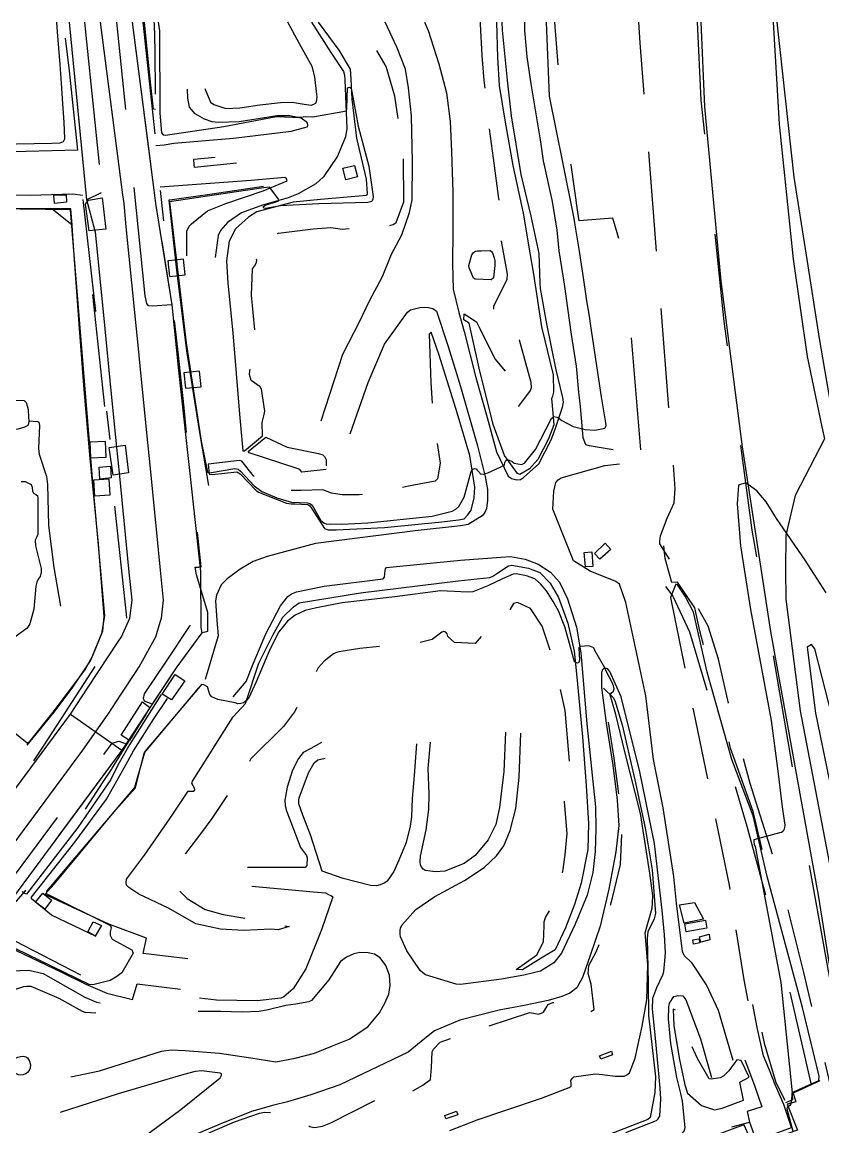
# Model space of a CAD drawing. Header units: millimetres. Extents: x 198785 to 203305, y 542885 to 545889.
# Drawn here: x 201158.3 to 201362.6, y 545603.5 to 545885.3 of the extents above; entities that cross this region are included whole.
import ezdxf

# ---------------------------------------------------------------- set-up
doc = ezdxf.new("R2010")
doc.units = ezdxf.units.MM
for name, pattern in [('FENCE_25K', [54.3, 28.7, -9.2, -16.4]), ('HIDDEN_BULD_25K', [28.8, 18.4, -10.4]), ('HIDDEN_EMBANKMENT_25K', [28.8, 18.4, -10.4]), ('HIDDEN_IN_25K', [56.5, 36.5, -20]), ('HIDDEN_SORO_25K', [40.1, 25.4, -14.7])]:
    doc.linetypes.add(name, pattern=pattern)
for name, color, linetype in [('A0013111', 253, 'Continuous'), ('A0013114', 253, 'Continuous'), ('A0013118', 253, 'Continuous'), ('A0023119', 253, 'Continuous'), ('A0023211', 253, 'Continuous'), ('A0023214', 253, 'Continuous'), ('A0033324', 253, 'Continuous'), ('A0043325', 253, 'Continuous'), ('A0053326', 253, 'Continuous'), ('B0014116', 253, 'Continuous'), ('B0014118', 253, 'Continuous'), ('B0024120', 253, 'Continuous'), ('B0024127', 253, 'Continuous'), ('C0523121', 253, 'Continuous'), ('E0022112', 253, 'Continuous'), ('E0052114', 253, 'Continuous'), ('F0017111', 253, 'Continuous'), ('F0037221', 253, 'Continuous'), ('F0037223', 253, 'Continuous'), ('F0047224', 253, 'Continuous')]:
    doc.layers.add(name, color=color, linetype=linetype)

msp = doc.modelspace()

# ---------------------------------------------------------------- linework, layer by layer
at = {"layer": 'A0013111'}
for points in [[(201298.73, 545535.2), (201341.16, 545552.3), (201339.69, 545556.18), (201350.72, 545561.04), (201353.55, 545563.2), (201362.85, 545580.19), (201365.96, 545590.01), (201370.93, 545603.45), (201361.45, 545662.63), (201349.33, 545729.87), (201342.09, 545777.01), (201336.67, 545819.25), (201332.49, 545863.67), (201331.49, 545885.31)], [(201368.46, 545694.58), (201360.52, 545725.47), (201359.69, 545726.58), (201358.55, 545725.87), (201360.68, 545709.06), (201365.35, 545686.37)]]:
    msp.add_lwpolyline(points, dxfattribs=at)
at = {"layer": 'A0013114'}
for points in [[(201120.41, 545642.93), (201132.87, 545658.38), (201137.76, 545664.45), (201137.81, 545664.51), (201138.81, 545665.75), (201170.67, 545708.8), (201175.19, 545715.64), (201182.95, 545727.36), (201183.7, 545728.5), (201185.79, 545733.27), (201186.38, 545737.84), (201185.58, 545745.87), (201183.23, 545769.48), (201182.42, 545777.66), (201180.81, 545793.89), (201179.24, 545809.66), (201177.05, 545831.72), (201176.98, 545831.96), (201174.89, 545839.94), (201170.45, 545885.31)], [(201186.38, 545885.31), (201191.96, 545842.42), (201192.4, 545839.03), (201193.15, 545834.31), (201196.5, 545813.19), (201198.24, 545796.41), (201200.2, 545778.58), (201201.13, 545770.16), (201203.87, 545745.14), (201203.92, 545730.88), (201204.22, 545729.49), (201197.81, 545720.82), (201191.63, 545711.48), (201191.5, 545711.29), (201184.85, 545701.23), (201183.78, 545699.62), (201151.48, 545655.96)]]:
    msp.add_lwpolyline(points, dxfattribs=at)
at = {"layer": 'A0013118'}
for points in [[(201204.92, 545868.35), (201206.38, 545864.91), (201207.2, 545864.3), (201210.34, 545863.3), (201213.84, 545863.47), (201218.95, 545864.19), (201224.22, 545864.76), (201227.25, 545864.87), (201230.24, 545864.41), (201232.04, 545864.13), (201232.78, 545864.38), (201233.33, 545864.71), (201233.48, 545865.48), (201233.59, 545866.31), (201233.53, 545866.86), (201232.99, 545871.35), (201232.28, 545873.97), (201229.08, 545879.72), (201226.08, 545885.31)], [(201232.11, 545885.31), (201237.09, 545877.51), (201240.33, 545872.68), (201240.54, 545871.81), (201240.64, 545870.57), (201241.2, 545858.13), (201240.8, 545856.03), (201238.82, 545851.07), (201235.19, 545845.81), (201233.29, 545844.03), (201228.73, 545841.53), (201226.16, 545840.44), (201219.68, 545838.58), (201214.32, 545836.69), (201210.74, 545834.21), (201208.92, 545832.15), (201208.31, 545830.84), (201207.59, 545825.25)], [(201234.58, 545783.64), (201240.16, 545800.61), (201244.4, 545808.84), (201246.96, 545814.17), (201250.24, 545820.44), (201252.51, 545826.15), (201255.18, 545831.05), (201257.11, 545836.72), (201257.79, 545840), (201257.9, 545849.57), (201257.67, 545861.42), (201256.92, 545868.52), (201256.15, 545873.26), (201253.93, 545878.91), (201250.92, 545885.31)], [(201260.94, 545885.31), (201261.94, 545883.14), (201264.64, 545874.69), (201266.58, 545867.29), (201267.5, 545859.94), (201267.87, 545852.34), (201268.17, 545841.86), (201268.2, 545832.12), (201268.08, 545823.52), (201268.27, 545817.2), (201269.69, 545811.22), (201271.12, 545806.36), (201274.06, 545794.64), (201276.91, 545784.45), (201279.31, 545775.68), (201282.34, 545769.45), (201283.18, 545768.85), (201284.49, 545768.59), (201285.44, 545768.67), (201286.23, 545769.12), (201290.13, 545772.59), (201293.25, 545778.78), (201294.23, 545781.26), (201296.17, 545787.05), (201296.41, 545788.38), (201296.27, 545789.53), (201294.55, 545796.59), (201292.18, 545808.37), (201290.58, 545817.34), (201290.49, 545818.7), (201290.23, 545826.32), (201288.2, 545835.83), (201285.6, 545846.43), (201283.19, 545861.37), (201282.11, 545870.48), (201280.87, 545883.21), (201280.8, 545885.31)], [(201286.44, 545885.31), (201286.47, 545883.15), (201287.04, 545876.41), (201288.12, 545869.57), (201290.51, 545854.76), (201291.24, 545849.91), (201293.51, 545839.58), (201294.7, 545832.24), (201295.26, 545826.96), (201296.62, 545818.5), (201298.39, 545805.64), (201299.63, 545797.51), (201300.25, 545790.9), (201300.64, 545787.27), (201301.34, 545779.31), (201302.02, 545777.54), (201302.94, 545777.28), (201309.11, 545776.27)], [(201172.55, 545852.64), (201152.74, 545852.16), (201148.6, 545852.34), (201145.38, 545853.3), (201144.17, 545853.44), (201125.22, 545853.1), (201106.99, 545852.58), (201106.69, 545852.31), (201106.33, 545851.27), (201105.56, 545851.2), (201093.42, 545851.08), (201084.84, 545851.34), (201081.2, 545851.43), (201080.28, 545853.48), (201080.12, 545854.2), (201080.38, 545858.37), (201080.61, 545859.85), (201081.3, 545861.03), (201096.67, 545869), (201112.25, 545874.98), (201124.91, 545878.92), (201126.77, 545879.29), (201135.35, 545879.25)], [(201192.44, 545853.8), (201194.59, 545854.04), (201197.02, 545854.46), (201212.29, 545855.74), (201227, 545857.48), (201231.01, 545858.58), (201231.23, 545858.97), (201231.1, 545859.62), (201229.5, 545860.82), (201226.65, 545861.43), (201223.3, 545861.41), (201221.27, 545861.09), (201213.66, 545859.88), (201208.35, 545859.73), (201206.84, 545859.87), (201204.82, 545860.57), (201202.52, 545861.9), (201201.06, 545863.63), (201200.63, 545865.93), (201200.49, 545868.2)], [(201200.38, 545825.66), (201200.33, 545831.98), (201200.96, 545833.28), (201201.55, 545833.87), (201205.6, 545837.2), (201210.28, 545839.03), (201219.84, 545842.25), (201225.95, 545844.82), (201225.8, 545845.3), (201225.33, 545845.66), (201216.8, 545844.88), (201193.56, 545843.23)], [(201173.71, 545841.1), (201171.32, 545841.42), (201160.37, 545841.04), (201149.39, 545841.12)], [(201241.98, 545780.29), (201246.61, 545793.41), (201250.8, 545803.15), (201256.59, 545811.3), (201257.4, 545811.95), (201259.75, 545812.54), (201261.09, 545812.6), (201262.01, 545812.54), (201263.06, 545812.22), (201264.05, 545811.59), (201267.02, 545802.57), (201270.16, 545792.39), (201274.49, 545777.22), (201276.48, 545769.36), (201277.02, 545766.11), (201277.05, 545764.14), (201277.04, 545763.36), (201276.77, 545761.25), (201276.34, 545760.18), (201275.66, 545759.38), (201272.11, 545757.14), (201270.18, 545756.8), (201258.58, 545755.54), (201233.18, 545752.34), (201220.85, 545749), (201217.24, 545747.73), (201213.93, 545745.76), (201210.68, 545743.3), (201209.11, 545741.76), (201207.92, 545739.16), (201207.7, 545737.7), (201207.97, 545732.64), (201208.32, 545728.77), (201205.06, 545717.65)], [(201339.72, 545620.41), (201335.92, 545633.23), (201332.89, 545639.72), (201329.22, 545645.24), (201327.22, 545647.22), (201326.75, 545648.25), (201325.24, 545660.59), (201324.55, 545667.33), (201321.87, 545684.86), (201319.33, 545697.21), (201317.45, 545713.46), (201312.28, 545737.27), (201310.71, 545741.93), (201309.78, 545742.62), (201303.21, 545745.22), (201298.97, 545747.89), (201293.68, 545761.06), (201293.96, 545765.68), (201294.47, 545767.86), (201295.03, 545768.57), (201295.83, 545769.09), (201306.98, 545772.22), (201310.68, 545772.6)], [(201212.21, 545713.21), (201215.49, 545717.14), (201217.29, 545721.64), (201220.49, 545729.28), (201224.24, 545736.41), (201226.07, 545738.81), (201227.01, 545739.44), (201228.28, 545739.98), (201235.41, 545741.43), (201250.45, 545743.29), (201250.73, 545743.74), (201250.93, 545745.46), (201251, 545745.83), (201251.26, 545746.19), (201270.14, 545748.05), (201280.4, 545748.81), (201282.86, 545748.96), (201286.64, 545748.3), (201289.98, 545747.07), (201293.09, 545745.03), (201295.37, 545742.43), (201297.46, 545738.19), (201299.7, 545730.93), (201300.81, 545724.39), (201302.4, 545706.3), (201303.58, 545694.82), (201304.54, 545685.14), (201304.69, 545679.57), (201304.51, 545673.75), (201303.92, 545668.37), (201302.49, 545662.58), (201299.37, 545655.2), (201295.87, 545647.83), (201293.94, 545645.34), (201290.53, 545643.25), (201286.31, 545642.23), (201280.64, 545641.21), (201270.12, 545639.81), (201269.01, 545639.87), (201261.2, 545642.31), (201260.5, 545642.79), (201259.85, 545643.37), (201256.44, 545648.38), (201254.84, 545651.98), (201254.77, 545652.7), (201254.78, 545653.58), (201254.83, 545654.17), (201255.21, 545654.96), (201258.75, 545658.98), (201263.57, 545662.29), (201271.21, 545666.36), (201276.16, 545669.68), (201279.35, 545672.61), (201281.21, 545675.21), (201282.79, 545679.14), (201284.28, 545684.68), (201285.1, 545692.68), (201285.52, 545703.97)], [(201312.3, 545602.04), (201320.14, 545605.13), (201320.59, 545605.55), (201321.02, 545606.22), (201321.28, 545610.55), (201321.03, 545613.42), (201320.85, 545616.19), (201319.88, 545626.16), (201319.14, 545633.55), (201319.22, 545636.37), (201320.18, 545639.06), (201321.76, 545642.26), (201322.02, 545643.13), (201322.25, 545645.86), (201322.39, 545647.96), (201322.17, 545652.47), (201321.59, 545658.67), (201319.64, 545675.81), (201315.85, 545694.07), (201311.16, 545713.18), (201308.23, 545719.63), (201307.79, 545720.18), (201307.36, 545720.44), (201306.83, 545720.52), (201306.24, 545720.04), (201306.07, 545719.26), (201306.15, 545715.58), (201307.27, 545706.45), (201308.96, 545695.79), (201310.13, 545686.87), (201310.51, 545680.37), (201309.8, 545673.69), (201307.96, 545664.11), (201305.76, 545654.67), (201303.26, 545647.24), (201301.23, 545641.6), (201299.85, 545639.01), (201298.06, 545637.65), (201296.01, 545636.8), (201292.49, 545635.76), (201286.37, 545634.44), (201280.01, 545633.3), (201270, 545630.72), (201263.51, 545628.04), (201261.07, 545626.05), (201256.84, 545622.59), (201239.34, 545614.22), (201231.97, 545611.64), (201226.05, 545609.91), (201222.54, 545609.04), (201216.86, 545607.4), (201208.99, 545604.29), (201200.38, 545600.61)], [(201193.79, 545713.81), (201185.85, 545701.12), (201182.77, 545695.76), (201180.93, 545692.11), (201172.55, 545679.9), (201159.44, 545662.89), (201158.34, 545663.47)], [(201177.21, 545652.04), (201165.87, 545657.55), (201160.71, 545661.65), (201160.72, 545662.12), (201171.81, 545676.1), (201179.89, 545687.13), (201184.41, 545695.12), (201186.74, 545699.45), (201191.93, 545707.63), (201195.43, 545712.79)], [(201281.66, 545704.2), (201281.18, 545694.15), (201280.11, 545684.96), (201279.13, 545680.67), (201277.22, 545676.71), (201273.91, 545672.77), (201271.06, 545670.73), (201266.19, 545668.75), (201263.78, 545668.56), (201261.14, 545668.91), (201260.63, 545669.23), (201260.29, 545669.68), (201259.97, 545670.28), (201259.89, 545671.15), (201259.95, 545672.59), (201261.42, 545679.31), (201262.08, 545684.42), (201262.14, 545688.47), (201261.91, 545694.91), (201262.53, 545701.67)], [(201234.72, 545701.51), (201231.96, 545700.06), (201230.01, 545698.97), (201228.82, 545697.51), (201227.26, 545694.46), (201225.91, 545690.17), (201225.31, 545686.87), (201225.41, 545685.5), (201225.58, 545684.73), (201225.74, 545684.11), (201229.31, 545674.79), (201230.91, 545672.72), (201231.06, 545672.17), (201230.92, 545670.17), (201230.57, 545669.65), (201215.86, 545669.63)], [(201258.93, 545701.2), (201258.3, 545693.12), (201257.78, 545687.24), (201257.68, 545682.56), (201257.34, 545680.22), (201256.32, 545676.02), (201254.44, 545671.5), (201253.17, 545668.64), (201251.41, 545666.21), (201250.81, 545665.76), (201249.66, 545665.22), (201248.75, 545665.01), (201247.2, 545665.05), (201240.22, 545666.88), (201234.88, 545668.77), (201231.9, 545678.01), (201229.92, 545683.01), (201228.95, 545685.94), (201228.95, 545686.84), (201229, 545687.4), (201231.4, 545693.8), (201232.82, 545696.34), (201233.73, 545697.1), (201235.64, 545697.55)], [(201216.96, 545664.88), (201232.69, 545663.47), (201235.68, 545663.17), (201236.49, 545662.82), (201237.23, 545662.43), (201237.58, 545662.15), (201234.74, 545653.76), (201230.69, 545643.86), (201227.46, 545638.7), (201225.06, 545636.65), (201224.3, 545636.35), (201218.25, 545635.67), (201207.95, 545635.84), (201203.59, 545636.37)], [(201173.28, 545642.21), (201156.6, 545650.9), (201155.46, 545652.47), (201154.33, 545652.71), (201153.79, 545652.75), (201153.36, 545652.43), (201141.98, 545639.48), (201114.84, 545606.75)], [(201170.75, 545616.27), (201178.11, 545617.79), (201193.87, 545622.86), (201196.37, 545623.19), (201199.94, 545623.03), (201208.68, 545622.32), (201216.66, 545621.13), (201223.05, 545620.14), (201227.99, 545621.01), (201232.95, 545622.3), (201237.47, 545624.18), (201241.77, 545625.92), (201246.49, 545629.03), (201249.46, 545632.56), (201250.89, 545635.06), (201251.85, 545637.4), (201252.24, 545639.57), (201252.05, 545642.22), (201251.13, 545644.7), (201249.65, 545646.63), (201248.24, 545647.52), (201246.6, 545647.93), (201244.45, 545647.98), (201242.93, 545647.65), (201241.09, 545646.78), (201239.57, 545645.68), (201236.59, 545641.02), (201232.17, 545635.78), (201231.44, 545635.42), (201228.18, 545634.81), (201225.63, 545634.5), (201221.08, 545633.39), (201218.78, 545632.93), (201214.44, 545632.77), (201208.99, 545632.98), (201203.21, 545632.98)], [(201155.43, 545643.3), (201160.06, 545643.44), (201163.69, 545642.66), (201174.33, 545636.58), (201177.32, 545635.3), (201178.29, 545635.13)], [(201177.15, 545632.53), (201174.39, 545632.69), (201173.76, 545632.92), (201167.82, 545636.28), (201160.62, 545639.33), (201159.59, 545639.34), (201158.73, 545639.25), (201155.38, 545638.13)], [(201238.69, 545568.37), (201259.6, 545575.83), (201276.81, 545582.06), (201296.52, 545589.63), (201324.04, 545600.27), (201326.76, 545601.88), (201327.28, 545602.56), (201327.45, 545603.32), (201326.75, 545610.09), (201326.32, 545612.06), (201325.35, 545616.12), (201323.82, 545624.76), (201323.19, 545631.06), (201323.27, 545634.05), (201323.49, 545635.1), (201324.53, 545636.77), (201325.56, 545637.03), (201326.88, 545636.92), (201327.65, 545635.9), (201331.39, 545625.95), (201334.13, 545616.11)], [(201156.63, 545582.32), (201169.88, 545589.9), (201181.63, 545596.15), (201189.7, 545601.24), (201198.82, 545607.91), (201208.86, 545616.03), (201209.2, 545616.67), (201209.2, 545617.03), (201208.85, 545617.21), (201204.11, 545617.82), (201202.51, 545617.64), (201199.57, 545616.83), (201191.5, 545614.49), (201182.83, 545611.94), (201168.07, 545607.18)]]:
    msp.add_lwpolyline(points, dxfattribs=at)
at = {"layer": 'A0023119', "linetype": 'HIDDEN_SORO_25K', "flags": 128}
msp.add_lwpolyline([(201367.8, 545594.98), (201364.42, 545614.47), (201357.73, 545642.91), (201351.92, 545665.9), (201344.05, 545691.09), (201339.42, 545707.66), (201335.92, 545722.81), (201333.34, 545731.25), (201326, 545744.18), (201321.02, 545752.26), (201320.97, 545752.92), (201321.13, 545754.27), (201322.86, 545758.74), (201324.63, 545762.71), (201324.9, 545766.37), (201315.96, 545879.99), (201315.63, 545885.31)], dxfattribs=at)
at = {"layer": 'A0023211'}
for points in [[(201349.9, 545885.31), (201351.41, 545859.28), (201354.95, 545824.83), (201358.56, 545799.98), (201362.34, 545782.07), (201362.99, 545778.99)], [(201362.99, 545778.99), (201355.48, 545764.57), (201353.14, 545754.47), (201353.05, 545745.6), (201353.1, 545738.07), (201356.79, 545709.65), (201365.8, 545662.63)]]:
    msp.add_lwpolyline(points, dxfattribs=at)
at = {"layer": 'A0023214'}
msp.add_lwpolyline([(201148.77, 545665.75), (201173.83, 545699.62), (201180.01, 545708.45), (201180.26, 545708.8), (201183.62, 545713.87), (201187.29, 545719.42), (201188.22, 545720.82), (201192.1, 545727.9), (201192.43, 545728.5), (201193.55, 545732.25), (201193.86, 545733.27), (201194.42, 545737.84), (201193.65, 545745.55), (201191.23, 545769.78), (201190.74, 545774.77), (201190.41, 545778.08), (201188.72, 545795.03), (201187.93, 545802.91), (201187.1, 545811.27), (201184.92, 545833.12), (201184.33, 545839.03), (201184.04, 545841.27), (201178.32, 545885.31)], dxfattribs=at)
at = {"layer": 'A0033324', "linetype": 'HIDDEN_IN_25K', "flags": 128}
for points in [[(201178.49, 545841.76), (201174.89, 545839.94), (201170.45, 545885.31)], [(201174.27, 545885.31), (201174.79, 545880.23), (201178.66, 545842.65), (201178.49, 545841.76)], [(201196.5, 545813.19), (201191.5, 545812.84), (201190.58, 545812.9), (201190.12, 545813.56), (201189.75, 545815.5), (201182.53, 545885.31)], [(201186.38, 545885.31), (201192.4, 545839.03), (201196.5, 545813.19)], [(201197.81, 545720.82), (201191.5, 545711.29), (201189.58, 545712.12), (201189.29, 545712.81), (201189.59, 545713.98), (201194.97, 545722.03), (201201.19, 545731.37), (201203.92, 545730.88), (201204.22, 545729.49), (201197.81, 545720.82)], [(201151.48, 545655.96), (201132.49, 545632.42), (201131.27, 545633.58), (201131.16, 545634.52), (201131.92, 545636.48), (201149.1, 545657.8), (201156.63, 545667.97), (201181.34, 545701.37), (201183.05, 545701.88), (201184.85, 545701.23), (201183.78, 545699.62), (201151.48, 545655.96)]]:
    msp.add_lwpolyline(points, dxfattribs=at)
at = {"layer": 'A0043325'}
for points in [[(201179.67, 545832.48), (201175.41, 545832.1), (201174.51, 545838.89), (201175.31, 545839.92), (201178.74, 545840.48), (201179.67, 545832.48)], [(201185.5, 545770.35), (201181.56, 545769.74), (201180.54, 545776.81), (201184.59, 545777.4), (201185.5, 545770.35)], [(201190.93, 545710.52), (201185.74, 545702.1), (201183.63, 545703.45), (201189.04, 545711.91), (201190.93, 545710.52)]]:
    msp.add_lwpolyline(points, dxfattribs=at)
at = {"layer": 'A0053326'}
msp.add_lwpolyline([(201078.23, 545564.53), (201072.46, 545557.38), (201069.56, 545559.94), (201064.11, 545564.75), (201060.28, 545568.13), (201060.6, 545568.16), (201065.76, 545574.55), (201098.92, 545616.08), (201106.15, 545624.75), (201107.54, 545626.51), (201110.13, 545629.79), (201111.95, 545632.09), (201116.6, 545637.98), (201138.81, 545665.75), (201170.67, 545708.8), (201183.78, 545699.62), (201151.48, 545655.96), (201132.23, 545632.09), (201127.84, 545626.64), (201126.32, 545624.76), (201111.42, 545606.1), (201078.23, 545564.53)], dxfattribs=at)
at = {"layer": 'B0014116', "linetype": 'HIDDEN_BULD_25K', "flags": 128}
for points in [[(201308.93, 545621.86), (201305.95, 545620.77), (201305.62, 545621.67), (201308.62, 545622.78), (201308.93, 545621.86)], [(201269.43, 545606.61), (201266.45, 545605.52), (201266.12, 545606.42), (201269.12, 545607.53), (201269.43, 545606.61)]]:
    msp.add_lwpolyline(points, dxfattribs=at)
at = {"layer": 'B0014118', "linetype": 'HIDDEN_BULD_25K', "flags": 128}
for points in [[(201213.05, 545849.31), (201202.32, 545848.25), (201202.25, 545849.01), (201202.12, 545850.38), (201214.57, 545851.52), (201213.54, 545850.03), (201213.05, 545849.31)], [(201243.85, 545845.8), (201240.91, 545845.06), (201240.18, 545848.05), (201243.14, 545848.74), (201243.85, 545845.8)], [(201169.64, 545839.34), (201166.58, 545839.07), (201166.42, 545841.16), (201169.55, 545841.25), (201169.64, 545839.34)], [(201181.09, 545769.05), (201178.2, 545768.71), (201178, 545771.77), (201180.85, 545772.04), (201181.09, 545769.05)], [(201308.45, 545750.78), (201305.72, 545748.34), (201304.3, 545749.8), (201307.05, 545752.43), (201308.45, 545750.78)], [(201303.93, 545746.47), (201301.99, 545746.38), (201301.7, 545750), (201303.67, 545750.17), (201303.93, 545746.47)], [(201199.84, 545717.25), (201196.46, 545712.41), (201194.05, 545713.92), (201197.35, 545718.93), (201199.84, 545717.25)], [(201165.8, 545661.35), (201164.13, 545659), (201161.76, 545660.84), (201163.63, 545663.13), (201165.8, 545661.35)], [(201332.09, 545656.49), (201327.23, 545655.49), (201326.04, 545660.18), (201329.81, 545660.7), (201332.09, 545656.49)], [(201178.58, 545654.91), (201176.97, 545652.16), (201175.12, 545653.24), (201176.45, 545655.85), (201178.58, 545654.91)], [(201333, 545654.19), (201327.73, 545653.26), (201327.33, 545655.33), (201332.61, 545656.26), (201333, 545654.19)], [(201333.77, 545651.22), (201331.48, 545650.59), (201331.12, 545652), (201333.53, 545652.7), (201333.77, 545651.22)], [(201331.22, 545650.49), (201329.56, 545650.14), (201329.36, 545651.18), (201330.91, 545651.5), (201331.22, 545650.49)]]:
    msp.add_lwpolyline(points, dxfattribs=at)
at = {"layer": 'B0024120', "linetype": 'FENCE_25K', "flags": 128}
for points in [[(201172.55, 545852.64), (201170.43, 545872.85), (201169.05, 545884.21), (201168.99, 545885.31)], [(201189.14, 545885.31), (201192.49, 545854.08)], [(201347.12, 545674.29), (201344.76, 545683.99), (201339.05, 545700.12), (201337.26, 545707.38), (201333.51, 545721.16), (201331.16, 545730.05), (201329.91, 545735.87), (201325.49, 545742.48), (201324.04, 545742.36), (201322.35, 545748.52), (201321.66, 545754.92), (201321.06, 545759.89), (201319.72, 545767), (201318.48, 545772.15), (201316.27, 545774.79), (201312.16, 545824.1), (201309.03, 545835.33), (201300.42, 545834.6), (201300.1, 545836.82), (201298.36, 545848.88), (201296.68, 545855.14), (201295.39, 545870.82), (201294.2, 545885.31)], [(201330.47, 545885.31), (201331.46, 545865.35), (201337.34, 545808.97), (201344.44, 545755.73), (201356.4, 545685.33), (201365.46, 545634.58), (201370.63, 545602.86)], [(201361.81, 545615.24), (201359.61, 545614.22), (201355.03, 545612.1), (201355.63, 545609.9), (201353.49, 545609.26), (201356.1, 545602.68), (201345.16, 545598.89), (201343.46, 545603.81), (201339.22, 545603.18), (201285.03, 545582.23), (201242.29, 545566.27), (201187.8, 545545.22), (201184.07, 545549.72), (201178.48, 545552.19), (201166.5, 545548.31), (201163.34, 545547.1), (201161.67, 545545.93), (201152.76, 545542.55), (201150.59, 545541.72), (201141.17, 545538.71), (201134.85, 545534.32), (201122.17, 545519.83), (201087.48, 545506.34), (201082.93, 545506.56), (201071.79, 545529.64), (201064.6, 545545.12), (201072.51, 545556.22), (201076.54, 545561.89), (201100.7, 545593.36), (201107.37, 545601), (201152.9, 545656.48), (201159.09, 545663.6), (201166.28, 545673.03), (201166.52, 545673.34), (201168.19, 545675.53), (201174.08, 545683.93), (201179.02, 545691.49), (201181.11, 545694.68), (201181.21, 545694.85), (201186.15, 545702.84), (201193.01, 545713.39), (201198.49, 545721.97), (201203.31, 545729.47), (201205.45, 545729.87), (201205.72, 545729.92), (201205.7, 545734.72), (201202.86, 545744.33), (201202.52, 545746.26), (201203.39, 545746.31), (201203.97, 545746.33), (201202.15, 545764.5), (201200.96, 545774.25), (201199.64, 545786.9), (201198.04, 545801.91), (201196.31, 545816.94), (201194.59, 545833.31), (201194.46, 545834.56), (201193.63, 545842.32)], [(201185.05, 545733.26), (201184.94, 545734.26), (201181.42, 545767.34), (201179.48, 545787.28), (201176.26, 545817.07), (201173.82, 545839.63)], [(201173.85, 545840.05), (201180.71, 545778.85)], [(201322.39, 545741.31), (201324.33, 545738.85), (201328.58, 545729.78), (201343.2, 545680.2), (201350.5, 545653.35), (201359.61, 545614.22)], [(201161.34, 545696.9), (201163.95, 545700.89), (201169.31, 545709.08), (201178.16, 545722.84), (201179.71, 545725.19), (201185.05, 545733.26)]]:
    msp.add_lwpolyline(points, dxfattribs=at)
at = {"layer": 'B0024127'}
for points in [[(201195.96, 545820.44), (201199.93, 545820.85), (201199.52, 545824.83), (201195.74, 545824.44), (201195.54, 545824.42), (201195.96, 545820.44)], [(201200.02, 545791.89), (201204, 545792.31), (201203.58, 545796.29), (201199.6, 545795.87), (201200.02, 545791.89)], [(201175.78, 545774.19), (201179.77, 545774.37), (201179.6, 545778.36), (201175.6, 545778.19), (201175.78, 545774.19)], [(201176.82, 545764.47), (201180.81, 545764.72), (201180.57, 545768.71), (201176.57, 545768.46), (201176.82, 545764.47)]]:
    msp.add_lwpolyline(points, dxfattribs=at)
at = {"layer": 'C0523121'}
msp.add_lwpolyline([(201350.8, 545885.31), (201355.18, 545845.78), (201358.28, 545825.85), (201361.58, 545804.58), (201365.38, 545782.83)], dxfattribs=at)
at = {"layer": 'E0022112'}
msp.add_lwpolyline([(201160.04, 545783.61), (201162.26, 545783.45), (201162.6, 545783.22), (201162.75, 545782.39), (201162.52, 545776.56), (201162.72, 545775.08), (201164.58, 545769.43), (201164.81, 545767.33), (201165.08, 545756.9), (201166.42, 545746.23), (201168.16, 545736.31)], dxfattribs=at)
at = {"layer": 'E0052114'}
for points in [[(201277.71, 545827.07), (201278.02, 545826.81), (201278.33, 545826.46), (201278.57, 545825.72), (201278.72, 545825.16), (201278.9, 545824.45), (201278.94, 545823.82), (201278.94, 545823.21), (201278.53, 545820.05), (201277.95, 545819.6), (201273.87, 545819.77), (201273.45, 545819.97), (201272.34, 545822.59), (201272.26, 545823.25), (201273.05, 545825.96), (201273.44, 545826.55), (201273.96, 545826.88), (201274.48, 545827), (201275.42, 545827), (201277.71, 545827.07)], [(201157.26, 545781.44), (201154.96, 545781.25), (201154.44, 545781.51), (201154.18, 545782.46), (201153.8, 545785.71), (201153.85, 545786.77), (201153.87, 545787.7), (201154.08, 545788.23), (201154.59, 545788.55), (201155.78, 545788.85), (201158.9, 545788.82), (201159.35, 545788.24), (201159.62, 545787.43), (201159.85, 545786.51), (201160.01, 545784.44), (201160.04, 545783.61), (201159.97, 545782.83), (201159.77, 545782.42), (201158.79, 545781.92), (201157.26, 545781.44)], [(201158.49, 545616.78), (201157.91, 545616.72), (201157.39, 545616.8), (201156.76, 545617.09), (201156.08, 545618.02), (201156.01, 545618.63), (201155.95, 545619.35), (201156.02, 545619.93), (201156.15, 545620.32), (201156.35, 545620.63), (201156.71, 545621.02), (201157.21, 545621.28), (201157.91, 545621.44), (201158.63, 545621.54), (201159.31, 545621.41), (201159.72, 545621.13), (201160.23, 545620.27), (201160.48, 545619.37), (201160.42, 545618.55), (201160.13, 545617.87), (201159.75, 545617.4), (201159.27, 545617), (201158.49, 545616.78)]]:
    msp.add_lwpolyline(points, dxfattribs=at)
at = {"layer": 'F0017111'}
for points, elevation in [([(201168.08, 545854.5), (201168.86, 545854.86), (201169.28, 545855.51), (201169.08, 545859.75), (201168.75, 545864.46), (201168.35, 545869.75), (201168.01, 545874.48), (201167.39, 545882.83), (201167.18, 545885.31)], 10), ([(201193.08, 545885.31), (201193.34, 545883.06), (201193.44, 545862.08), (201193.89, 545857.07)], 10), ([(201193.89, 545857.07), (201194.29, 545856.59), (201194.94, 545856.44), (201209.78, 545858.66), (201223.18, 545861.2), (201227.27, 545861.08), (201228.42, 545861.05), (201229.36, 545861.09), (201230.74, 545861.25), (201232.49, 545861.15), (201241.09, 545862.68), (201241.17, 545863.28), (201241.36, 545868.56), (201241.85, 545868.73), (201242.3, 545868.48), (201244.01, 545858.77), (201246.77, 545848.56), (201247.89, 545840.84), (201247.82, 545840.14), (201247.57, 545839.58), (201246.54, 545839.25), (201234.06, 545838.96), (201224.21, 545838.46), (201220.52, 545837.76), (201219.99, 545837.87), (201219.79, 545838.22), (201220.32, 545838.6), (201223.68, 545839.66), (201223.79, 545840.07), (201221.42, 545843.21), (201219.95, 545843.06), (201215.29, 545842.33), (201195.91, 545839.47), (201200.16, 545803.52), (201204.01, 545778.43), (201205.6, 545770.48), (201206.11, 545770.36), (201212.56, 545771.46), (201213.47, 545771.27), (201214.06, 545770.8), (201217.5, 545766.99), (201219.52, 545765.61), (201223.28, 545763.98), (201227.04, 545762.85), (201231.13, 545762.72), (201231.74, 545762.53), (201232.36, 545762.1), (201234.54, 545758.18), (201235.33, 545757.56), (201236.06, 545757.28), (201236.95, 545757.35), (201239.86, 545757.25), (201246.51, 545757.57), (201262.95, 545759.32), (201268.04, 545760.58), (201268.96, 545761.04), (201269.75, 545761.71), (201271.07, 545764.11), (201272.91, 545770.7), (201273.29, 545771.28), (201273.78, 545771.46), (201274.14, 545771.32), (201274.43, 545771.02), (201274.96, 545770.4), (201275.2, 545770.09), (201275.93, 545769.96), (201277.1, 545770.3), (201281.36, 545772.26), (201281.45, 545773.01), (201281.67, 545773.48), (201282.08, 545773.73), (201282.6, 545773.59), (201283.3, 545773.2), (201283.87, 545772.77), (201285.72, 545772.5), (201286.49, 545772.79), (201289.3, 545776.3), (201293.32, 545784.2), (201293.97, 545784.69), (201294.75, 545784.57), (201295.32, 545784.16), (201295.95, 545783.7), (201298.89, 545782.15), (201301.92, 545781.42), (201304.38, 545781.21), (201306.92, 545781.72), (201307.27, 545782.35), (201307.2, 545783.13), (201306.14, 545789.76), (201303.39, 545807.79), (201303.01, 545810.32), (201302.4, 545814.25), (201301.69, 545818.94), (201301.17, 545822.39), (201300.4, 545827.42), (201299.59, 545832.5), (201299.13, 545835.23), (201296.27, 545849.59), (201292.86, 545866.45), (201292.07, 545885.31)], 10), ([(201138.82, 545853.9), (201165.95, 545854.43), (201168.08, 545854.5)], 10), ([(201151.95, 545707.58), (201159.63, 545701.48), (201160.25, 545701.69), (201166.23, 545709.26), (201174.38, 545719.97), (201176.38, 545723.77), (201178.64, 545729.37), (201179.41, 545733.83), (201176.3, 545768.91), (201170.72, 545837.45), (201138.31, 545837.87)], 10), ([(201158.07, 545768.14), (201159.12, 545768.09), (201160.64, 545767.4), (201160.95, 545766.65), (201160.96, 545765.69), (201161.24, 545765.11), (201161.88, 545764.81), (201162.25, 545764.57), (201162.39, 545763.79), (201162.35, 545762.54), (201162.32, 545754.61), (201161.99, 545753.84), (201161.66, 545753.16), (201161.72, 545751.74), (201163.18, 545745.91), (201163.18, 545744.97), (201162.92, 545743.9), (201162.46, 545743.18), (201162.09, 545742.48), (201161.86, 545741.39), (201161.36, 545735.57), (201160.32, 545731.84), (201159.62, 545730.74), (201155.87, 545727.97)], 10), ([(201363.42, 545739.74), (201358.06, 545748.05), (201350.73, 545758.69), (201348.08, 545762.93), (201345.76, 545765.76), (201342.93, 545767.8), (201341.09, 545767.21), (201340.67, 545762.44), (201341.58, 545751.73), (201344.14, 545735.44), (201349.36, 545707.19), (201351.01, 545694.96), (201352.18, 545685.17), (201352.84, 545680.48), (201352.72, 545679.44), (201352.43, 545678.92), (201352.01, 545678.61), (201351.49, 545678.52), (201344.99, 545676.76), (201344.92, 545676.31), (201345.02, 545675.66), (201345.28, 545675.02), (201351.81, 545640.31), (201354.71, 545612.19), (201354.4, 545609.4), (201354.12, 545608.97), (201353.44, 545608.46), (201353.38, 545608.1), (201354.93, 545602.41)], 20), ([(201297.65, 545727.7), (201296.74, 545731.03), (201295.14, 545735.1), (201293.76, 545737.51), (201292.06, 545740.21), (201290.57, 545741.99), (201289.1, 545743.26), (201287.01, 545744.03), (201284.37, 545744.57), (201283.61, 545744.5), (201280.83, 545743.3), (201277.16, 545741.53), (201273.31, 545740.01), (201271.9, 545739.92), (201265.08, 545740.21), (201253.41, 545738.71), (201239.99, 545737.19), (201233.46, 545735.94), (201230.55, 545735.19), (201228.01, 545734), (201226, 545732.46), (201223.83, 545729.74), (201221.48, 545725.25), (201218.05, 545717.06), (201216.25, 545713.14), (201215.5, 545712.21), (201214.77, 545711.66), (201214.16, 545711.46), (201213.38, 545711.42), (201212.67, 545711.64), (201208.23, 545712.48), (201206.76, 545713.17), (201206.25, 545713.76), (201205.59, 545715.73), (201204.71, 545716.27), (201204.12, 545716.32), (201203.32, 545715.41), (201189.64, 545699.22), (201186.98, 545690.04), (201164.55, 545663.6), (201164.47, 545663.06), (201180.92, 545654.91), (201181.03, 545654.26), (201180.77, 545653.26), (201180.81, 545652.44), (201181.32, 545651.37), (201186.32, 545648.67), (201186.65, 545647.8), (201183.74, 545642.77), (201182.26, 545641.7), (201180.82, 545640.82), (201176.4, 545639.72), (201175.41, 545639.81), (201153.56, 545650.48)], 10), ([(201267.42, 545602.61), (201274.42, 545605.34), (201281.69, 545607.78), (201290.82, 545610.84), (201297.82, 545613.51), (201298.33, 545613.93), (201298.34, 545614.57), (201298.27, 545615.3), (201298.64, 545615.85), (201299.03, 545616.3), (201304.61, 545617.01), (201306.37, 545616.87), (201309.53, 545616.45), (201311.98, 545616.48), (201312.59, 545616.75), (201313.29, 545617.31), (201314.73, 545621.03), (201316.48, 545629.17), (201317.7, 545635.92), (201317.93, 545644.93), (201317.22, 545652.99), (201317.66, 545654.53), (201319.04, 545659.31), (201319.14, 545660.61), (201319.17, 545662.51), (201318.47, 545668.26), (201316.07, 545683.42), (201312.09, 545699.13), (201309.73, 545708.69), (201308.28, 545713.7), (201308.64, 545714.25), (201309.16, 545714.61), (201309.31, 545715.28), (201309.16, 545716.03), (201308.86, 545716.89), (201307.29, 545719.72), (201306.99, 545720.56), (201304.42, 545725.06), (201304.13, 545725.67), (201302.85, 545726.25), (201300.69, 545726), (201300.31, 545725.69), (201300.51, 545722.59), (201300.32, 545721.99), (201299.98, 545721.77), (201299.69, 545721.84), (201299.22, 545722.09), (201297.65, 545727.7)], 10), ([(201344.39, 545599.78), (201342.52, 545603.98), (201342.14, 545603.98), (201333.99, 545600.91)], 20)]:
    msp.add_lwpolyline(points, dxfattribs=dict(at, elevation=elevation))
at = {"layer": 'F0037221'}
for points in [[(201192.39, 545863), (201191.89, 545863.1), (201191.18, 545869.23), (201190.08, 545880.12), (201189.52, 545885.31)], [(201233.85, 545885.31), (201239.08, 545878.16), (201242.01, 545873.34), (201242.18, 545870.76), (201242.45, 545865.61), (201243.65, 545855.72), (201246.06, 545845.27), (201246.36, 545841.46), (201246.21, 545841.09), (201234.41, 545840.03), (201227.45, 545839.35), (201218.24, 545836.9), (201216.08, 545835.53), (201212.76, 545832.58), (201211.12, 545829.44), (201210.47, 545824.39), (201210.85, 545818.73), (201212.1, 545806.07), (201213.76, 545785.29), (201214.64, 545775.99), (201215.03, 545775.97), (201219.66, 545779.81)], [(201279.35, 545885.31), (201279.58, 545876.25), (201280.04, 545869.17), (201281.42, 545860.29), (201283.47, 545848.75), (201286.17, 545836.54), (201287.87, 545826.47), (201288.77, 545821.03), (201290.82, 545807.54), (201293.77, 545795.36), (201293.9, 545790.93), (201293.58, 545789.87), (201293.37, 545789.17), (201293.45, 545788.44), (201293.91, 545782.54), (201292.61, 545779.01), (201289.83, 545773.7), (201287.77, 545771.36), (201285.28, 545769.92), (201284.69, 545770.19), (201281.37, 545774.77), (201278.45, 545782.7), (201274.95, 545797), (201272.39, 545808.51), (201271.03, 545809.35), (201271.06, 545810.87)], [(201205.79, 545772.57), (201206.02, 545770), (201206.83, 545769.9), (201213.09, 545770.59), (201213.97, 545770.09), (201218.05, 545765.85), (201218.59, 545765.44), (201225.74, 545762.63), (201226.96, 545762.39), (201228.01, 545762.41), (201231.2, 545762.27), (201231.71, 545761.92), (201232.12, 545761.3), (201235.44, 545756.16), (201236.44, 545755.8), (201238.42, 545755.77), (201250.76, 545756.35), (201265.41, 545757.8), (201269.68, 545758.32), (201271.12, 545758.6), (201272.02, 545759.61), (201272.89, 545760.83), (201273.62, 545764), (201273.8, 545766.65), (201272.55, 545774.79), (201269.26, 545785.67), (201264.71, 545800.36), (201262.67, 545806.25)], [(201235.92, 545771.17), (201229.7, 545770.53), (201229.21, 545771.17), (201228.51, 545771.46), (201216.24, 545775.41), (201216.01, 545775.75), (201220.47, 545779.47)], [(201226.43, 545654.59), (201223.62, 545653.81), (201221.8, 545653.91), (201214.8, 545653.6), (201208.91, 545653.96), (201202.69, 545655.32), (201195.66, 545659.31), (201188.13, 545662.89), (201185.6, 545664.58), (201184.99, 545665.13), (201184.87, 545665.72), (201185, 545666.73), (201189.58, 545672.82), (201196.11, 545682.28), (201200.73, 545689.13), (201202.16, 545689.12), (201202.41, 545689.47), (201202.27, 545689.91), (201201.67, 545691.09), (201201.77, 545691.72), (201205.61, 545697.7), (201208.73, 545702.73), (201212.15, 545708.08), (201215.29, 545711.46), (201218.75, 545721.77), (201222.25, 545728.94), (201224.87, 545733.5), (201227.59, 545736.18), (201229.02, 545737.17), (201244.62, 545739.7), (201269.56, 545742.82), (201277.64, 545743.66), (201278.41, 545743.98), (201279.41, 545744.62), (201282.36, 545746.58), (201283.21, 545746.76), (201287.51, 545746.04), (201290.38, 545744.91), (201293.03, 545742.16), (201295.13, 545738.57), (201297.49, 545731.97), (201299.12, 545724.88), (201299.86, 545718.2), (201301.23, 545703.01), (201302.19, 545690.55), (201302.76, 545680.88), (201302.64, 545674.27), (201300.92, 545665.69), (201299.25, 545660.19), (201296.95, 545654.27), (201294.29, 545648.67), (201290.76, 545646.52), (201285.97, 545643.57), (201284.37, 545643.62)], [(201353.1, 545609.76), (201354.94, 545610.52), (201354.72, 545612.25), (201361.5, 545615.34), (201361.66, 545616.47), (201357.4, 545633.98), (201348.33, 545667.36), (201344.77, 545682.86), (201339.37, 545697.21), (201333.09, 545719.53), (201329.55, 545734.78), (201327.43, 545738.9), (201325.46, 545741.79), (201325.07, 545741.96), (201323.72, 545738.55)], [(201306.62, 545715.42), (201309.12, 545713.06), (201309.53, 545712.29), (201311.34, 545706.09), (201314.6, 545692.01), (201317.28, 545679.76), (201319.05, 545669.08), (201319.85, 545657.93), (201319.52, 545656.6), (201317.89, 545653.27), (201317.76, 545651.67), (201318.03, 545640.15), (201318.11, 545632.03), (201319.86, 545616.26), (201319.7, 545612.3), (201318.52, 545605.89), (201317.95, 545605.36), (201303.03, 545599.59)], [(201324.39, 545633.53), (201324.57, 545629.24), (201326.02, 545620.69), (201327.4, 545614.26), (201328.05, 545612.08), (201331.64, 545608.93), (201334.93, 545607.87), (201336.86, 545608.27), (201342.34, 545610.35), (201341.37, 545614.88), (201343.81, 545616.17), (201341.77, 545620.4), (201340.66, 545620.64)]]:
    msp.add_lwpolyline(points, dxfattribs=at)
at = {"layer": 'F0037223', "linetype": 'HIDDEN_EMBANKMENT_25K', "flags": 128}
for points in [[(201191.95, 545885.31), (201191.99, 545884.97), (201192.17, 545878.01), (201192.28, 545867.11), (201192.39, 545863)], [(201219.66, 545779.81), (201219.6, 545783.2), (201220.06, 545785.23), (201220.27, 545786.05), (201219.37, 545791.7), (201219.03, 545792.25), (201216.79, 545793.91), (201216.35, 545795.41), (201216.42, 545796.42), (201217.12, 545798.61), (201218.21, 545800.9), (201216.85, 545815.66), (201217.08, 545822.4), (201217.58, 545823.09), (201218.09, 545823.96), (201218.18, 545824.61), (201217.9, 545825.48), (201217.44, 545826.3), (201217.11, 545826.93), (201217.3, 545827.47), (201220.66, 545830.54), (201223.77, 545831.43), (201232.58, 545832.55), (201237.11, 545832.95), (201240.09, 545832.5), (201252.36, 545833.48), (201253.01, 545833.7), (201253.78, 545834.15), (201255.66, 545839.44), (201255.6, 545851.73), (201253.44, 545866.41), (201251.2, 545873.98), (201245.94, 545882.93), (201242.99, 545885.31)], [(201271.06, 545810.87), (201274.26, 545808.83), (201275.07, 545807.19), (201278.92, 545799.44), (201282.22, 545795.42), (201282.55, 545793.96), (201282.6, 545792.21), (201283.77, 545787.7), (201284.26, 545787.19), (201285.04, 545787.38), (201288.02, 545791.32), (201288.24, 545792.13), (201288.14, 545793.38), (201285.18, 545804.18), (201282.34, 545806.79), (201278.82, 545810.86), (201278.66, 545811.81), (201278.65, 545812.9), (201282.08, 545819.66), (201282.17, 545820.99), (201280.61, 545829.39), (201280.71, 545832.11), (201279.95, 545840.33), (201278.59, 545850.56), (201277.24, 545860.52), (201276.19, 545870.44), (201275.7, 545876.76), (201275.25, 545884.78), (201275.26, 545885.31)], [(201262.67, 545806.25), (201262.12, 545805.73), (201262.56, 545793.25), (201263.32, 545782.99), (201265, 545772.81), (201264.26, 545768.82), (201263.71, 545768.22), (201256.89, 545766.96), (201251.09, 545765.46), (201244.3, 545764.73), (201240, 545764.73), (201237.23, 545765.18), (201235.05, 545766.02), (201229.51, 545765.81), (201225.25, 545765.87), (201222.37, 545766.28), (201217.39, 545769.54), (201214.35, 545773.33), (201213.8, 545773.5), (201205.79, 545772.57)], [(201220.47, 545779.47), (201225.97, 545776.91), (201233.9, 545775.24), (201235.02, 545774.92), (201235.46, 545774.5), (201235.85, 545773.67), (201235.92, 545771.17)], [(201284.37, 545643.62), (201289.61, 545647.41), (201291.34, 545650.68), (201291.45, 545654.76), (201291.49, 545655.85), (201291.81, 545656.88), (201292.94, 545658.77), (201295.06, 545662.45), (201295.31, 545663.25), (201295.52, 545664.51), (201296.29, 545669.2), (201296.88, 545673.01), (201297.37, 545678.37), (201296.63, 545686.43), (201298.16, 545693.96), (201296.82, 545709.68), (201294.53, 545720.28), (201291, 545731.24), (201288, 545735.73), (201284.67, 545737.27), (201283.7, 545736.99), (201281.42, 545733.15), (201279.05, 545731.81), (201278.14, 545731.68), (201273.9, 545726.81), (201268.66, 545727.1), (201266.96, 545728.62), (201266.74, 545729.31), (201266.45, 545729.71), (201265.93, 545729.84), (201265.39, 545729.68), (201262.92, 545727.83), (201260.21, 545727.11), (201244.45, 545725.54), (201239.09, 545724.66), (201238.52, 545724.47), (201237.72, 545724.13), (201235.37, 545722.33), (201233.82, 545720.56), (201231.41, 545716.17), (201227.83, 545709.38), (201225.01, 545705.61), (201216.65, 545697.37), (201215.6, 545695.4), (201210.65, 545688.02), (201206.73, 545682.2), (201203.87, 545678.23), (201200, 545673.23), (201197.84, 545669.11), (201197.34, 545665.5), (201197.53, 545664.66), (201200.47, 545661.74), (201205.06, 545658.93), (201209.59, 545657.7), (201216.11, 545656.54), (201226.43, 545654.59)], [(201323.72, 545738.55), (201329.59, 545709.56), (201333.38, 545691.05), (201338.64, 545665.15), (201342.38, 545641.02), (201343.64, 545634.71), (201345.66, 545634.95), (201347.57, 545624.85), (201350.6, 545614.79), (201353.1, 545609.76)], [(201153.67, 545574.21), (201158.18, 545576.89), (201169.9, 545583.28), (201181.46, 545589.79), (201193.28, 545595.47), (201202.63, 545600.56), (201212.51, 545604.82), (201218.91, 545607.01), (201220.14, 545607.28), (201222.63, 545607.09), (201223.75, 545606.78), (201230.83, 545604.22), (201231.7, 545603.64), (201232.76, 545603.33), (201233.44, 545603.43), (201234.93, 545603.71), (201237.07, 545604.5), (201249.57, 545610.89), (201251.2, 545610.92), (201252.57, 545610.81), (201254.04, 545610.81), (201255.03, 545610.96), (201260.51, 545614.13), (201262.46, 545615.58), (201262.71, 545618.67), (201262.94, 545622.64), (201263.26, 545623.32), (201264.93, 545625.15), (201287.85, 545632.68), (201290.1, 545632.24), (201291.31, 545632.77), (201292.48, 545634.74), (201293.72, 545635.27), (201299.44, 545634.97), (201302.79, 545632.5), (201304.21, 545633.45), (201303.48, 545639.92), (201302.67, 545642.66), (201302.84, 545644.66), (201304.78, 545648.13), (201306.06, 545651.39), (201308.94, 545661.93), (201310.92, 545670.43), (201311.32, 545678.28), (201310.64, 545687.94), (201309.36, 545697.56), (201307.79, 545707.27), (201306.62, 545715.42)], [(201340.66, 545620.64), (201338.58, 545617.79), (201337.3, 545616.52), (201336.35, 545616.03), (201334.08, 545615.66), (201333.56, 545615.8), (201330.58, 545620.95), (201325.09, 545633.27), (201324.39, 545633.53)]]:
    msp.add_lwpolyline(points, dxfattribs=at)
at = {"layer": 'F0047224'}
for points in [[(201219.87, 545843.39), (201206.85, 545841.43), (201196.65, 545839.93), (201195.78, 545839.89), (201197.72, 545822.03), (201200.24, 545801.46), (201203.52, 545781.17), (201205.87, 545767.14)], [(201165.93, 545837.7), (201148.53, 545837.71), (201137.86, 545837.66), (201137.89, 545838.89)], [(201171.08, 545833.5), (201170.8, 545837.69), (201165.93, 545837.7)], [(201171.08, 545833.5), (201165.93, 545837.7)], [(201159.62, 545700.84), (201166.5, 545709.3), (201171.27, 545715.65), (201175.8, 545722.37), (201178.91, 545730.04), (201179.23, 545733.65), (201177.84, 545752.25), (201175.7, 545774), (201174.2, 545791.63), (201173, 545807.15), (201171.36, 545829.4), (201171.08, 545833.5)], [(201200.63, 545646.38), (201189.23, 545647.72), (201190.08, 545651.63), (201180.42, 545655.25), (201164.12, 545662.82), (201166.5, 545665.43), (201182.27, 545684.41), (201187.25, 545690.03), (201189.49, 545698.86), (201203.41, 545715.5)], [(201153.84, 545650.19), (201154.84, 545649.39), (201168.35, 545643), (201174.63, 545639.93), (201179.91, 545637.64), (201186.48, 545636), (201187.7, 545640.03), (201198.77, 545638.6)], [(201343.88, 545604.69), (201345.57, 545600.02), (201354.53, 545603.33), (201352.65, 545609.25), (201350.47, 545614.1), (201348.92, 545617.95), (201347.39, 545621.67), (201345.84, 545628.89), (201344.71, 545634.73)], [(201342.64, 545620.62), (201345.09, 545614.1), (201346.96, 545608.61), (201343.25, 545607.42), (201343.88, 545604.69)], [(201339.31, 545603.55), (201343.88, 545604.69)]]:
    msp.add_lwpolyline(points, dxfattribs=at)

doc.saveas('drawing.dxf')
